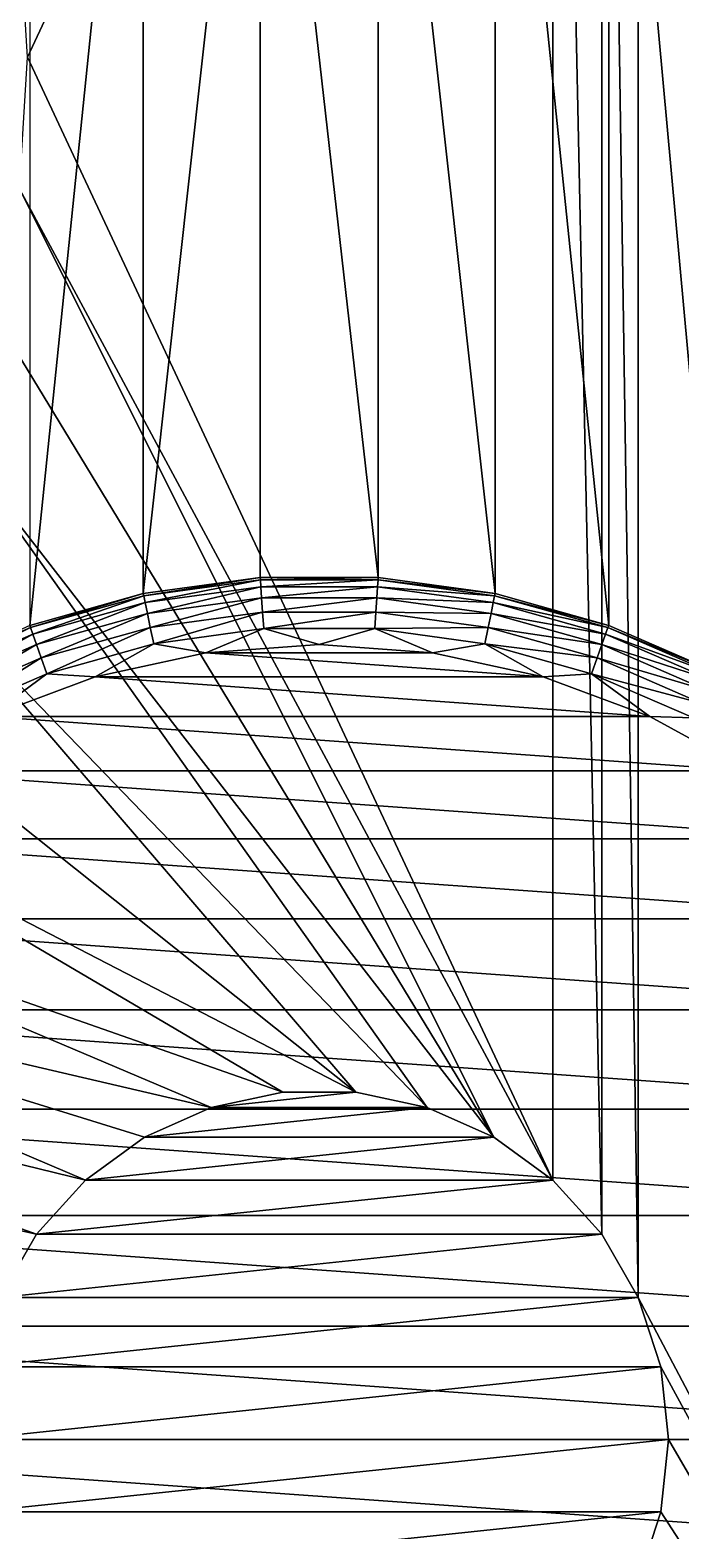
# Model space of a CAD drawing. Extents: x 464 to 15145, y 328 to 7622.
# Drawn here: x 12959 to 13827, y 2006 to 4012 of the extents above; entities that cross this region are included whole.
import ezdxf

# ---------------------------------------------------------------- set-up
doc = ezdxf.new("R2010")
doc.units = 0
doc.layers.get('0').update_dxf_attribs({"linetype": 'CONTINUOUS'})

msp = doc.modelspace()

# ---------------------------------------------------------------- linework, layer by layer
at = {"color": 7}
for points in [[(14457.2, 1016, -3744.1), (13770.5, 5632.3, -3744.1), (14457.2, 6934.5, -3744.1), (14457.2, 1016, -3744.1)], [(13770.5, 2318.2, -3744.1), (13721.8, 5547.8, -3744.1), (13770.5, 5632.3, -3744.1), (13770.5, 2318.2, -3744.1)], [(13770.5, 2318.2, -3744.1), (13770.5, 5632.3, -3744.1), (14457.2, 1016, -3744.1), (13770.5, 2318.2, -3744.1)], [(13721.8, 2402.7, -3744.1), (13656.6, 5475.4, -3744.1), (13721.8, 5547.8, -3744.1), (13721.8, 2402.7, -3744.1)], [(13721.8, 2402.7, -3744.1), (13721.8, 5547.8, -3744.1), (13770.5, 2318.2, -3744.1), (13721.8, 2402.7, -3744.1)], [(12944.7, 4150.9, -3744.1), (13656.6, 5475.4, -3744.1), (12955.3, 3975.2, -3744.1), (12944.7, 4150.9, -3744.1)], [(12955.3, 3975.2, -3744.1), (13656.6, 5475.4, -3744.1), (13656.6, 2475.1, -3744.1), (12955.3, 3975.2, -3744.1)], [(13656.6, 2475.1, -3744.1), (13656.6, 5475.4, -3744.1), (13721.8, 2402.7, -3744.1), (13656.6, 2475.1, -3744.1)], [(13731.1, 4734.4, -4432), (13875.6, 3153.3, -4432), (13875.6, 4797.1, -4432), (13731.1, 4734.4, -4432)], [(12958.1, 4734.4, -4432), (12958.1, 3216.1, -4432), (13109.7, 4691.9, -4432), (12958.1, 4734.4, -4432)], [(13579.4, 4691.9, -4432), (13731.1, 3216.1, -4432), (13731.1, 4734.4, -4432), (13579.4, 4691.9, -4432)], [(13731.1, 4734.4, -4432), (13731.1, 3216.1, -4432), (13875.6, 3153.3, -4432), (13731.1, 4734.4, -4432)], [(13109.7, 4691.9, -4432), (12958.1, 3216.1, -4432), (13109.7, 3258.6, -4432), (13109.7, 4691.9, -4432)], [(13109.7, 4691.9, -4432), (13109.7, 3258.6, -4432), (13265.8, 4670.4, -4432), (13109.7, 4691.9, -4432)], [(13423.3, 4670.4, -4432), (13579.4, 3258.6, -4432), (13579.4, 4691.9, -4432), (13423.3, 4670.4, -4432)], [(13579.4, 4691.9, -4432), (13579.4, 3258.6, -4432), (13731.1, 3216.1, -4432), (13579.4, 4691.9, -4432)], [(13265.8, 4670.4, -4432), (13109.7, 3258.6, -4432), (13265.8, 3280.1, -4432), (13265.8, 4670.4, -4432)], [(13265.8, 4670.4, -4432), (13265.8, 3280.1, -4432), (13423.3, 3280.1, -4432), (13265.8, 4670.4, -4432)], [(13265.8, 4670.4, -4432), (13423.3, 3280.1, -4432), (13423.3, 4670.4, -4432), (13265.8, 4670.4, -4432)], [(13423.3, 4670.4, -4432), (13423.3, 3280.1, -4432), (13579.4, 3258.6, -4432), (13423.3, 4670.4, -4432)], [(12955.3, 3975.2, -3744.1), (13656.6, 2475.1, -3744.1), (12944.7, 3799.6, -3744.1), (12955.3, 3975.2, -3744.1)], [(12944.7, 3799.6, -3744.1), (13577.7, 2532.4, -3744.1), (12913, 3626.5, -3744.1), (12944.7, 3799.6, -3744.1)], [(12944.7, 3799.6, -3744.1), (13656.6, 2475.1, -3744.1), (13577.7, 2532.4, -3744.1), (12944.7, 3799.6, -3744.1)], [(12913, 3626.5, -3744.1), (13577.7, 2532.4, -3744.1), (12860.6, 3458.4, -3744.1), (12913, 3626.5, -3744.1)], [(12860.6, 3458.4, -3744.1), (13488.6, 2572, -3744.1), (12788.4, 3298, -3744.1), (12860.6, 3458.4, -3744.1)], [(12860.6, 3458.4, -3744.1), (13577.7, 2532.4, -3744.1), (13488.6, 2572, -3744.1), (12860.6, 3458.4, -3744.1)], [(12788.4, 3298, -3744.1), (13393.3, 2592.3, -3744.1), (12697.3, 3147.3, -3744.1), (12788.4, 3298, -3744.1)], [(12788.4, 3298, -3744.1), (13488.6, 2572, -3744.1), (13393.3, 2592.3, -3744.1), (12788.4, 3298, -3744.1)], [(13109.7, 3258.6, -5124.5), (13110.4, 3255.5, -5148.4), (13265.8, 3280.1, -5124.5), (13109.7, 3258.6, -5124.5)], [(13109.7, 3258.6, -4432), (13109.7, 3258.6, -5124.5), (13265.8, 3280.1, -4432), (13109.7, 3258.6, -4432)], [(13265.8, 3280.1, -4432), (13109.7, 3258.6, -5124.5), (13265.8, 3280.1, -5124.5), (13265.8, 3280.1, -4432)], [(13265.8, 3280.1, -5124.5), (13110.4, 3255.5, -5148.4), (13266, 3276.9, -5148.4), (13265.8, 3280.1, -5124.5)], [(13110.4, 3255.5, -5148.4), (13112.3, 3246.5, -5170.7), (13266, 3276.9, -5148.4), (13110.4, 3255.5, -5148.4)], [(13112.3, 3246.5, -5170.7), (13266.6, 3267.7, -5170.7), (13266, 3276.9, -5148.4), (13112.3, 3246.5, -5170.7)], [(13265.8, 3280.1, -5124.5), (13266, 3276.9, -5148.4), (13423.3, 3280.1, -5124.5), (13265.8, 3280.1, -5124.5)], [(13265.8, 3280.1, -4432), (13265.8, 3280.1, -5124.5), (13423.3, 3280.1, -4432), (13265.8, 3280.1, -4432)], [(13423.3, 3280.1, -4432), (13265.8, 3280.1, -5124.5), (13423.3, 3280.1, -5124.5), (13423.3, 3280.1, -4432)], [(13423.3, 3280.1, -5124.5), (13266, 3276.9, -5148.4), (13423.1, 3276.9, -5148.4), (13423.3, 3280.1, -5124.5)], [(13266, 3276.9, -5148.4), (13266.6, 3267.7, -5170.7), (13423.1, 3276.9, -5148.4), (13266, 3276.9, -5148.4)], [(13266.6, 3267.7, -5170.7), (13422.5, 3267.7, -5170.7), (13423.1, 3276.9, -5148.4), (13266.6, 3267.7, -5170.7)], [(13423.1, 3276.9, -5148.4), (13422.5, 3267.7, -5170.7), (13578.7, 3255.5, -5148.4), (13423.1, 3276.9, -5148.4)], [(13423.3, 3280.1, -5124.5), (13423.1, 3276.9, -5148.4), (13579.4, 3258.6, -5124.5), (13423.3, 3280.1, -5124.5)], [(13579.4, 3258.6, -5124.5), (13423.1, 3276.9, -5148.4), (13578.7, 3255.5, -5148.4), (13579.4, 3258.6, -5124.5)], [(13423.3, 3280.1, -4432), (13423.3, 3280.1, -5124.5), (13579.4, 3258.6, -4432), (13423.3, 3280.1, -4432)], [(13579.4, 3258.6, -4432), (13423.3, 3280.1, -5124.5), (13579.4, 3258.6, -5124.5), (13579.4, 3258.6, -4432)], [(12958.1, 3216.1, -5124.5), (12959.1, 3213.1, -5148.4), (13109.7, 3258.6, -5124.5), (12958.1, 3216.1, -5124.5)], [(12958.1, 3216.1, -4432), (12958.1, 3216.1, -5124.5), (13109.7, 3258.6, -4432), (12958.1, 3216.1, -4432)], [(13109.7, 3258.6, -4432), (12958.1, 3216.1, -5124.5), (13109.7, 3258.6, -5124.5), (13109.7, 3258.6, -4432)], [(13109.7, 3258.6, -5124.5), (12959.1, 3213.1, -5148.4), (13110.4, 3255.5, -5148.4), (13109.7, 3258.6, -5124.5)], [(12959.1, 3213.1, -5148.4), (12962.2, 3204.4, -5170.7), (13110.4, 3255.5, -5148.4), (12959.1, 3213.1, -5148.4)], [(12962.2, 3204.4, -5170.7), (13112.3, 3246.5, -5170.7), (13110.4, 3255.5, -5148.4), (12962.2, 3204.4, -5170.7)], [(13112.3, 3246.5, -5170.7), (13115.2, 3232.1, -5189.8), (13266.6, 3267.7, -5170.7), (13112.3, 3246.5, -5170.7)], [(13115.2, 3232.1, -5189.8), (13267.6, 3253.1, -5189.8), (13266.6, 3267.7, -5170.7), (13115.2, 3232.1, -5189.8)], [(13115.2, 3232.1, -5189.8), (13119.1, 3213.4, -5204.5), (13267.6, 3253.1, -5189.8), (13115.2, 3232.1, -5189.8)], [(13119.1, 3213.4, -5204.5), (13268.9, 3234, -5204.5), (13267.6, 3253.1, -5189.8), (13119.1, 3213.4, -5204.5)], [(13266.6, 3267.7, -5170.7), (13267.6, 3253.1, -5189.8), (13422.5, 3267.7, -5170.7), (13266.6, 3267.7, -5170.7)], [(13267.6, 3253.1, -5189.8), (13421.5, 3253.1, -5189.8), (13422.5, 3267.7, -5170.7), (13267.6, 3253.1, -5189.8)], [(13267.6, 3253.1, -5189.8), (13268.9, 3234, -5204.5), (13421.5, 3253.1, -5189.8), (13267.6, 3253.1, -5189.8)], [(13268.9, 3234, -5204.5), (13420.2, 3234, -5204.5), (13421.5, 3253.1, -5189.8), (13268.9, 3234, -5204.5)], [(13421.5, 3253.1, -5189.8), (13420.2, 3234, -5204.5), (13573.9, 3232.1, -5189.8), (13421.5, 3253.1, -5189.8)], [(13422.5, 3267.7, -5170.7), (13421.5, 3253.1, -5189.8), (13576.9, 3246.5, -5170.7), (13422.5, 3267.7, -5170.7)], [(13421.5, 3253.1, -5189.8), (13573.9, 3232.1, -5189.8), (13576.9, 3246.5, -5170.7), (13421.5, 3253.1, -5189.8)], [(13422.5, 3267.7, -5170.7), (13576.9, 3246.5, -5170.7), (13578.7, 3255.5, -5148.4), (13422.5, 3267.7, -5170.7)], [(13578.7, 3255.5, -5148.4), (13576.9, 3246.5, -5170.7), (13730, 3213.1, -5148.4), (13578.7, 3255.5, -5148.4)], [(13579.4, 3258.6, -5124.5), (13578.7, 3255.5, -5148.4), (13731.1, 3216.1, -5124.5), (13579.4, 3258.6, -5124.5)], [(13731.1, 3216.1, -5124.5), (13578.7, 3255.5, -5148.4), (13730, 3213.1, -5148.4), (13731.1, 3216.1, -5124.5)], [(13579.4, 3258.6, -4432), (13579.4, 3258.6, -5124.5), (13731.1, 3216.1, -4432), (13579.4, 3258.6, -4432)], [(13731.1, 3216.1, -4432), (13579.4, 3258.6, -5124.5), (13731.1, 3216.1, -5124.5), (13731.1, 3216.1, -4432)], [(12962.2, 3204.4, -5170.7), (12967.1, 3190.6, -5189.8), (13112.3, 3246.5, -5170.7), (12962.2, 3204.4, -5170.7)], [(12967.1, 3190.6, -5189.8), (13115.2, 3232.1, -5189.8), (13112.3, 3246.5, -5170.7), (12967.1, 3190.6, -5189.8)], [(12967.1, 3190.6, -5189.8), (12973.5, 3172.6, -5204.5), (13115.2, 3232.1, -5189.8), (12967.1, 3190.6, -5189.8)], [(12973.5, 3172.6, -5204.5), (13119.1, 3213.4, -5204.5), (13115.2, 3232.1, -5189.8), (12973.5, 3172.6, -5204.5)], [(13119.1, 3213.4, -5204.5), (13123.7, 3191.6, -5213.7), (13268.9, 3234, -5204.5), (13119.1, 3213.4, -5204.5)], [(13123.7, 3191.6, -5213.7), (13270.5, 3211.8, -5213.7), (13268.9, 3234, -5204.5), (13123.7, 3191.6, -5213.7)], [(13268.9, 3234, -5204.5), (13270.5, 3211.8, -5213.7), (13420.2, 3234, -5204.5), (13268.9, 3234, -5204.5)], [(13270.5, 3211.8, -5213.7), (13418.7, 3211.8, -5213.7), (13420.2, 3234, -5204.5), (13270.5, 3211.8, -5213.7)], [(13420.2, 3234, -5204.5), (13418.7, 3211.8, -5213.7), (13570, 3213.4, -5204.5), (13420.2, 3234, -5204.5)], [(13420.2, 3234, -5204.5), (13570, 3213.4, -5204.5), (13573.9, 3232.1, -5189.8), (13420.2, 3234, -5204.5)], [(13573.9, 3232.1, -5189.8), (13570, 3213.4, -5204.5), (13722, 3190.6, -5189.8), (13573.9, 3232.1, -5189.8)], [(13576.9, 3246.5, -5170.7), (13573.9, 3232.1, -5189.8), (13726.9, 3204.4, -5170.7), (13576.9, 3246.5, -5170.7)], [(13573.9, 3232.1, -5189.8), (13722, 3190.6, -5189.8), (13726.9, 3204.4, -5170.7), (13573.9, 3232.1, -5189.8)], [(13576.9, 3246.5, -5170.7), (13726.9, 3204.4, -5170.7), (13730, 3213.1, -5148.4), (13576.9, 3246.5, -5170.7)], [(12958.1, 3216.1, -5124.5), (12815, 3150.6, -5148.4), (12959.1, 3213.1, -5148.4), (12958.1, 3216.1, -5124.5)], [(12815, 3150.6, -5148.4), (12819.3, 3142.4, -5170.7), (12959.1, 3213.1, -5148.4), (12815, 3150.6, -5148.4)], [(12819.3, 3142.4, -5170.7), (12962.2, 3204.4, -5170.7), (12959.1, 3213.1, -5148.4), (12819.3, 3142.4, -5170.7)], [(12973.5, 3172.6, -5204.5), (12981, 3151.6, -5213.7), (13119.1, 3213.4, -5204.5), (12973.5, 3172.6, -5204.5)], [(12981, 3151.6, -5213.7), (13123.7, 3191.6, -5213.7), (13119.1, 3213.4, -5204.5), (12981, 3151.6, -5213.7)], [(13123.7, 3191.6, -5213.7), (13193.4, 3179.6, -5216.8), (13270.5, 3211.8, -5213.7), (13123.7, 3191.6, -5213.7)], [(13193.4, 3179.6, -5216.8), (13344.6, 3190.4, -5216.8), (13270.5, 3211.8, -5213.7), (13193.4, 3179.6, -5216.8)], [(13270.5, 3211.8, -5213.7), (13344.6, 3190.4, -5216.8), (13418.7, 3211.8, -5213.7), (13270.5, 3211.8, -5213.7)], [(13344.6, 3190.4, -5216.8), (13495.7, 3179.6, -5216.8), (13418.7, 3211.8, -5213.7), (13344.6, 3190.4, -5216.8)], [(13418.7, 3211.8, -5213.7), (13565.5, 3191.6, -5213.7), (13570, 3213.4, -5204.5), (13418.7, 3211.8, -5213.7)], [(13418.7, 3211.8, -5213.7), (13495.7, 3179.6, -5216.8), (13565.5, 3191.6, -5213.7), (13418.7, 3211.8, -5213.7)], [(13570, 3213.4, -5204.5), (13565.5, 3191.6, -5213.7), (13715.6, 3172.6, -5204.5), (13570, 3213.4, -5204.5)], [(13570, 3213.4, -5204.5), (13715.6, 3172.6, -5204.5), (13722, 3190.6, -5189.8), (13570, 3213.4, -5204.5)], [(13730, 3213.1, -5148.4), (13726.9, 3204.4, -5170.7), (13874.1, 3150.6, -5148.4), (13730, 3213.1, -5148.4)], [(13731.1, 3216.1, -5124.5), (13730, 3213.1, -5148.4), (13875.6, 3153.3, -5124.5), (13731.1, 3216.1, -5124.5)], [(13875.6, 3153.3, -5124.5), (13730, 3213.1, -5148.4), (13874.1, 3150.6, -5148.4), (13875.6, 3153.3, -5124.5)], [(13731.1, 3216.1, -4432), (13731.1, 3216.1, -5124.5), (13875.6, 3153.3, -4432), (13731.1, 3216.1, -4432)], [(13875.6, 3153.3, -4432), (13731.1, 3216.1, -5124.5), (13875.6, 3153.3, -5124.5), (13875.6, 3153.3, -4432)], [(12819.3, 3142.4, -5170.7), (12826, 3129.3, -5189.8), (12962.2, 3204.4, -5170.7), (12819.3, 3142.4, -5170.7)], [(12826, 3129.3, -5189.8), (12967.1, 3190.6, -5189.8), (12962.2, 3204.4, -5170.7), (12826, 3129.3, -5189.8)], [(12826, 3129.3, -5189.8), (12834.8, 3112.4, -5204.5), (12967.1, 3190.6, -5189.8), (12826, 3129.3, -5189.8)], [(12834.8, 3112.4, -5204.5), (12973.5, 3172.6, -5204.5), (12967.1, 3190.6, -5189.8), (12834.8, 3112.4, -5204.5)], [(12981, 3151.6, -5213.7), (13045.4, 3147.4, -5216.8), (13123.7, 3191.6, -5213.7), (12981, 3151.6, -5213.7)], [(13045.4, 3147.4, -5216.8), (13193.4, 3179.6, -5216.8), (13123.7, 3191.6, -5213.7), (13045.4, 3147.4, -5216.8)], [(13193.4, 3179.6, -5216.8), (13495.7, 3179.6, -5216.8), (13344.6, 3190.4, -5216.8), (13193.4, 3179.6, -5216.8)], [(13495.7, 3179.6, -5216.8), (13643.7, 3147.4, -5216.8), (13565.5, 3191.6, -5213.7), (13495.7, 3179.6, -5216.8)], [(13565.5, 3191.6, -5213.7), (13643.7, 3147.4, -5216.8), (13708.1, 3151.6, -5213.7), (13565.5, 3191.6, -5213.7)], [(13565.5, 3191.6, -5213.7), (13708.1, 3151.6, -5213.7), (13715.6, 3172.6, -5204.5), (13565.5, 3191.6, -5213.7)], [(13722, 3190.6, -5189.8), (13715.6, 3172.6, -5204.5), (13863.1, 3129.3, -5189.8), (13722, 3190.6, -5189.8)], [(13726.9, 3204.4, -5170.7), (13722, 3190.6, -5189.8), (13869.9, 3142.4, -5170.7), (13726.9, 3204.4, -5170.7)], [(13722, 3190.6, -5189.8), (13863.1, 3129.3, -5189.8), (13869.9, 3142.4, -5170.7), (13722, 3190.6, -5189.8)], [(13726.9, 3204.4, -5170.7), (13869.9, 3142.4, -5170.7), (13874.1, 3150.6, -5148.4), (13726.9, 3204.4, -5170.7)], [(12834.8, 3112.4, -5204.5), (12845.1, 3092.6, -5213.7), (12973.5, 3172.6, -5204.5), (12834.8, 3112.4, -5204.5)], [(12845.1, 3092.6, -5213.7), (12981, 3151.6, -5213.7), (12973.5, 3172.6, -5204.5), (12845.1, 3092.6, -5213.7)], [(13045.4, 3147.4, -5216.8), (13643.7, 3147.4, -5216.8), (13193.4, 3179.6, -5216.8), (13045.4, 3147.4, -5216.8)], [(13193.4, 3179.6, -5216.8), (13643.7, 3147.4, -5216.8), (13495.7, 3179.6, -5216.8), (13193.4, 3179.6, -5216.8)], [(13715.6, 3172.6, -5204.5), (13708.1, 3151.6, -5213.7), (13854.3, 3112.4, -5204.5), (13715.6, 3172.6, -5204.5)], [(13715.6, 3172.6, -5204.5), (13854.3, 3112.4, -5204.5), (13863.1, 3129.3, -5189.8), (13715.6, 3172.6, -5204.5)], [(12845.1, 3092.6, -5213.7), (12903.5, 3094.5, -5216.8), (12981, 3151.6, -5213.7), (12845.1, 3092.6, -5213.7)], [(12903.5, 3094.5, -5216.8), (13045.4, 3147.4, -5216.8), (12981, 3151.6, -5213.7), (12903.5, 3094.5, -5216.8)], [(13643.7, 3147.4, -5216.8), (13785.7, 3094.5, -5216.8), (13708.1, 3151.6, -5213.7), (13643.7, 3147.4, -5216.8)], [(13708.1, 3151.6, -5213.7), (13785.7, 3094.5, -5216.8), (13844.1, 3092.6, -5213.7), (13708.1, 3151.6, -5213.7)], [(13708.1, 3151.6, -5213.7), (13844.1, 3092.6, -5213.7), (13854.3, 3112.4, -5204.5), (13708.1, 3151.6, -5213.7)], [(12697.3, 3147.3, -3744.1), (13393.3, 2592.3, -3744.1), (12588.8, 3008.8, -3744.1), (12697.3, 3147.3, -3744.1)], [(12903.5, 3094.5, -5216.8), (13785.7, 3094.5, -5216.8), (13045.4, 3147.4, -5216.8), (12903.5, 3094.5, -5216.8)], [(13045.4, 3147.4, -5216.8), (13785.7, 3094.5, -5216.8), (13643.7, 3147.4, -5216.8), (13045.4, 3147.4, -5216.8)], [(12770.5, 3021.9, -5216.8), (13918.6, 3021.9, -5216.8), (12903.5, 3094.5, -5216.8), (12770.5, 3021.9, -5216.8)], [(12903.5, 3094.5, -5216.8), (13918.6, 3021.9, -5216.8), (13785.7, 3094.5, -5216.8), (12903.5, 3094.5, -5216.8)], [(13785.7, 3094.5, -5216.8), (13918.6, 3021.9, -5216.8), (13844.1, 3092.6, -5213.7), (13785.7, 3094.5, -5216.8)], [(12588.8, 3008.8, -3744.1), (13295.8, 2592.3, -3744.1), (12464.3, 2884.4, -3744.1), (12588.8, 3008.8, -3744.1)], [(12588.8, 3008.8, -3744.1), (13393.3, 2592.3, -3744.1), (13295.8, 2592.3, -3744.1), (12588.8, 3008.8, -3744.1)], [(12649.2, 2931.1, -5216.8), (14039.9, 2931.1, -5216.8), (12770.5, 3021.9, -5216.8), (12649.2, 2931.1, -5216.8)], [(12770.5, 3021.9, -5216.8), (14039.9, 2931.1, -5216.8), (13918.6, 3021.9, -5216.8), (12770.5, 3021.9, -5216.8)], [(12542.1, 2823.9, -5216.8), (14147, 2823.9, -5216.8), (12649.2, 2931.1, -5216.8), (12542.1, 2823.9, -5216.8)], [(12649.2, 2931.1, -5216.8), (14147, 2823.9, -5216.8), (14039.9, 2931.1, -5216.8), (12649.2, 2931.1, -5216.8)], [(12464.3, 2884.4, -3744.1), (13200.5, 2572, -3744.1), (12325.8, 2775.8, -3744.1), (12464.3, 2884.4, -3744.1)], [(12464.3, 2884.4, -3744.1), (13295.8, 2592.3, -3744.1), (13200.5, 2572, -3744.1), (12464.3, 2884.4, -3744.1)], [(12451.3, 2702.7, -5216.8), (14237.8, 2702.7, -5216.8), (12542.1, 2823.9, -5216.8), (12451.3, 2702.7, -5216.8)], [(12542.1, 2823.9, -5216.8), (14237.8, 2702.7, -5216.8), (14147, 2823.9, -5216.8), (12542.1, 2823.9, -5216.8)], [(12325.8, 2775.8, -3744.1), (13032.6, 2475.1, -3744.1), (12175.2, 2684.8, -3744.1), (12325.8, 2775.8, -3744.1)], [(12325.8, 2775.8, -3744.1), (13200.5, 2572, -3744.1), (13111.4, 2532.4, -3744.1), (12325.8, 2775.8, -3744.1)], [(12325.8, 2775.8, -3744.1), (13111.4, 2532.4, -3744.1), (13032.6, 2475.1, -3744.1), (12325.8, 2775.8, -3744.1)], [(12378.7, 2569.7, -5216.8), (14310.4, 2569.7, -5216.8), (12451.3, 2702.7, -5216.8), (12378.7, 2569.7, -5216.8)], [(12451.3, 2702.7, -5216.8), (14310.4, 2569.7, -5216.8), (14237.8, 2702.7, -5216.8), (12451.3, 2702.7, -5216.8)], [(12175.2, 2684.8, -3744.1), (12967.3, 2402.7, -3744.1), (12014.7, 2612.5, -3744.1), (12175.2, 2684.8, -3744.1)], [(12175.2, 2684.8, -3744.1), (13032.6, 2475.1, -3744.1), (12967.3, 2402.7, -3744.1), (12175.2, 2684.8, -3744.1)], [(12014.7, 2612.5, -3744.1), (12967.3, 2402.7, -3744.1), (12918.6, 2318.2, -3744.1), (12014.7, 2612.5, -3744.1)], [(13295.8, 2592.3, -3744.1), (13295.8, 2592.3, -4528.9), (13200.5, 2572, -4528.9), (13295.8, 2592.3, -3744.1)], [(13295.8, 2592.3, -3744.1), (13200.5, 2572, -4528.9), (13200.5, 2572, -3744.1), (13295.8, 2592.3, -3744.1)], [(13488.6, 2572, -4528.9), (13200.5, 2572, -4528.9), (13393.3, 2592.3, -4528.9), (13488.6, 2572, -4528.9)], [(13393.3, 2592.3, -4528.9), (13200.5, 2572, -4528.9), (13295.8, 2592.3, -4528.9), (13393.3, 2592.3, -4528.9)], [(13393.3, 2592.3, -3744.1), (13393.3, 2592.3, -4528.9), (13295.8, 2592.3, -4528.9), (13393.3, 2592.3, -3744.1)], [(13393.3, 2592.3, -3744.1), (13295.8, 2592.3, -4528.9), (13295.8, 2592.3, -3744.1), (13393.3, 2592.3, -3744.1)], [(13488.6, 2572, -3744.1), (13488.6, 2572, -4528.9), (13393.3, 2592.3, -4528.9), (13488.6, 2572, -3744.1)], [(13488.6, 2572, -3744.1), (13393.3, 2592.3, -4528.9), (13393.3, 2592.3, -3744.1), (13488.6, 2572, -3744.1)], [(12325.7, 2427.7, -5216.8), (14363.4, 2427.7, -5216.8), (12378.7, 2569.7, -5216.8), (12325.7, 2427.7, -5216.8)], [(12378.7, 2569.7, -5216.8), (14363.4, 2427.7, -5216.8), (14310.4, 2569.7, -5216.8), (12378.7, 2569.7, -5216.8)], [(13200.5, 2572, -3744.1), (13200.5, 2572, -4528.9), (13111.4, 2532.4, -4528.9), (13200.5, 2572, -3744.1)], [(13200.5, 2572, -3744.1), (13111.4, 2532.4, -4528.9), (13111.4, 2532.4, -3744.1), (13200.5, 2572, -3744.1)], [(13577.7, 2532.4, -4528.9), (13111.4, 2532.4, -4528.9), (13488.6, 2572, -4528.9), (13577.7, 2532.4, -4528.9)], [(13488.6, 2572, -4528.9), (13111.4, 2532.4, -4528.9), (13200.5, 2572, -4528.9), (13488.6, 2572, -4528.9)], [(13577.7, 2532.4, -3744.1), (13577.7, 2532.4, -4528.9), (13488.6, 2572, -4528.9), (13577.7, 2532.4, -3744.1)], [(13577.7, 2532.4, -3744.1), (13488.6, 2572, -4528.9), (13488.6, 2572, -3744.1), (13577.7, 2532.4, -3744.1)], [(13111.4, 2532.4, -3744.1), (13111.4, 2532.4, -4528.9), (13032.6, 2475.1, -4528.9), (13111.4, 2532.4, -3744.1)], [(13111.4, 2532.4, -3744.1), (13032.6, 2475.1, -4528.9), (13032.6, 2475.1, -3744.1), (13111.4, 2532.4, -3744.1)], [(13656.6, 2475.1, -4528.9), (13032.6, 2475.1, -4528.9), (13577.7, 2532.4, -4528.9), (13656.6, 2475.1, -4528.9)], [(13577.7, 2532.4, -4528.9), (13032.6, 2475.1, -4528.9), (13111.4, 2532.4, -4528.9), (13577.7, 2532.4, -4528.9)], [(13656.6, 2475.1, -3744.1), (13656.6, 2475.1, -4528.9), (13577.7, 2532.4, -4528.9), (13656.6, 2475.1, -3744.1)], [(13656.6, 2475.1, -3744.1), (13577.7, 2532.4, -4528.9), (13577.7, 2532.4, -3744.1), (13656.6, 2475.1, -3744.1)], [(13032.6, 2475.1, -3744.1), (13032.6, 2475.1, -4528.9), (12967.3, 2402.7, -4528.9), (13032.6, 2475.1, -3744.1)], [(13032.6, 2475.1, -3744.1), (12967.3, 2402.7, -4528.9), (12967.3, 2402.7, -3744.1), (13032.6, 2475.1, -3744.1)], [(13721.8, 2402.7, -4528.9), (12967.3, 2402.7, -4528.9), (13656.6, 2475.1, -4528.9), (13721.8, 2402.7, -4528.9)], [(13656.6, 2475.1, -4528.9), (12967.3, 2402.7, -4528.9), (13032.6, 2475.1, -4528.9), (13656.6, 2475.1, -4528.9)], [(13721.8, 2402.7, -3744.1), (13721.8, 2402.7, -4528.9), (13656.6, 2475.1, -4528.9), (13721.8, 2402.7, -3744.1)], [(13721.8, 2402.7, -3744.1), (13656.6, 2475.1, -4528.9), (13656.6, 2475.1, -3744.1), (13721.8, 2402.7, -3744.1)], [(12293.5, 2279.7, -5216.8), (14395.6, 2279.7, -5216.8), (12325.7, 2427.7, -5216.8), (12293.5, 2279.7, -5216.8)], [(12325.7, 2427.7, -5216.8), (14395.6, 2279.7, -5216.8), (14363.4, 2427.7, -5216.8), (12325.7, 2427.7, -5216.8)], [(12967.3, 2402.7, -3744.1), (12967.3, 2402.7, -4528.9), (12918.6, 2318.2, -4528.9), (12967.3, 2402.7, -3744.1)], [(12967.3, 2402.7, -3744.1), (12918.6, 2318.2, -4528.9), (12918.6, 2318.2, -3744.1), (12967.3, 2402.7, -3744.1)], [(13770.5, 2318.2, -4528.9), (12918.6, 2318.2, -4528.9), (13721.8, 2402.7, -4528.9), (13770.5, 2318.2, -4528.9)], [(13721.8, 2402.7, -4528.9), (12918.6, 2318.2, -4528.9), (12967.3, 2402.7, -4528.9), (13721.8, 2402.7, -4528.9)], [(13770.5, 2318.2, -3744.1), (13770.5, 2318.2, -4528.9), (13721.8, 2402.7, -4528.9), (13770.5, 2318.2, -3744.1)], [(13770.5, 2318.2, -3744.1), (13721.8, 2402.7, -4528.9), (13721.8, 2402.7, -3744.1), (13770.5, 2318.2, -3744.1)], [(13800.7, 2225.5, -4528.9), (12888.5, 2225.5, -4528.9), (13770.5, 2318.2, -4528.9), (13800.7, 2225.5, -4528.9)], [(13770.5, 2318.2, -4528.9), (12888.5, 2225.5, -4528.9), (12918.6, 2318.2, -4528.9), (13770.5, 2318.2, -4528.9)], [(14457.2, 1016, -3744.1), (13800.7, 2225.5, -3744.1), (13770.5, 2318.2, -3744.1), (14457.2, 1016, -3744.1)], [(13800.7, 2225.5, -4528.9), (13770.5, 2318.2, -4528.9), (13800.7, 2225.5, -3744.1), (13800.7, 2225.5, -4528.9)], [(13800.7, 2225.5, -3744.1), (13770.5, 2318.2, -4528.9), (13770.5, 2318.2, -3744.1), (13800.7, 2225.5, -3744.1)], [(14406.4, 2128.6, -5216.8), (12293.5, 2279.7, -5216.8), (12282.7, 2128.6, -5216.8), (14406.4, 2128.6, -5216.8)], [(14395.6, 2279.7, -5216.8), (12293.5, 2279.7, -5216.8), (14406.4, 2128.6, -5216.8), (14395.6, 2279.7, -5216.8)], [(13810.8, 2128.6, -4528.9), (12878.3, 2128.6, -4528.9), (13800.7, 2225.5, -4528.9), (13810.8, 2128.6, -4528.9)], [(13800.7, 2225.5, -4528.9), (12878.3, 2128.6, -4528.9), (12888.5, 2225.5, -4528.9), (13800.7, 2225.5, -4528.9)], [(14457.2, 1016, -3744.1), (13810.8, 2128.6, -3744.1), (13800.7, 2225.5, -3744.1), (14457.2, 1016, -3744.1)], [(13800.7, 2225.5, -4528.9), (13800.7, 2225.5, -3744.1), (13810.8, 2128.6, -4528.9), (13800.7, 2225.5, -4528.9)], [(13810.8, 2128.6, -4528.9), (13800.7, 2225.5, -3744.1), (13810.8, 2128.6, -3744.1), (13810.8, 2128.6, -4528.9)], [(14406.4, 2128.6, -5216.8), (12282.7, 2128.6, -5216.8), (14395.6, 1977.5, -5216.8), (14406.4, 2128.6, -5216.8)], [(14395.6, 1977.5, -5216.8), (12282.7, 2128.6, -5216.8), (12293.5, 1977.5, -5216.8), (14395.6, 1977.5, -5216.8)], [(13810.8, 2128.6, -4528.9), (12888.5, 2031.6, -4528.9), (12878.3, 2128.6, -4528.9), (13810.8, 2128.6, -4528.9)], [(13800.7, 2031.6, -4528.9), (12888.5, 2031.6, -4528.9), (13810.8, 2128.6, -4528.9), (13800.7, 2031.6, -4528.9)], [(13800.7, 2031.6, -3744.1), (13810.8, 2128.6, -3744.1), (14457.2, 1016, -3744.1), (13800.7, 2031.6, -3744.1)], [(13810.8, 2128.6, -4528.9), (13810.8, 2128.6, -3744.1), (13800.7, 2031.6, -4528.9), (13810.8, 2128.6, -4528.9)], [(13800.7, 2031.6, -4528.9), (13810.8, 2128.6, -3744.1), (13800.7, 2031.6, -3744.1), (13800.7, 2031.6, -4528.9)], [(12888.5, 2031.6, -4528.9), (13800.7, 2031.6, -4528.9), (12918.6, 1938.9, -4528.9), (12888.5, 2031.6, -4528.9)], [(12918.6, 1938.9, -4528.9), (13800.7, 2031.6, -4528.9), (13770.5, 1938.9, -4528.9), (12918.6, 1938.9, -4528.9)], [(14457.2, 1016, -3744.1), (13770.5, 1938.9, -3744.1), (13800.7, 2031.6, -3744.1), (14457.2, 1016, -3744.1)], [(13800.7, 2031.6, -4528.9), (13800.7, 2031.6, -3744.1), (13770.5, 1938.9, -3744.1), (13800.7, 2031.6, -4528.9)], [(13770.5, 1938.9, -3744.1), (13770.5, 1938.9, -4528.9), (13800.7, 2031.6, -4528.9), (13770.5, 1938.9, -3744.1)]]:
    msp.add_3dface(points, dxfattribs=at)

doc.saveas('drawing.dxf')
